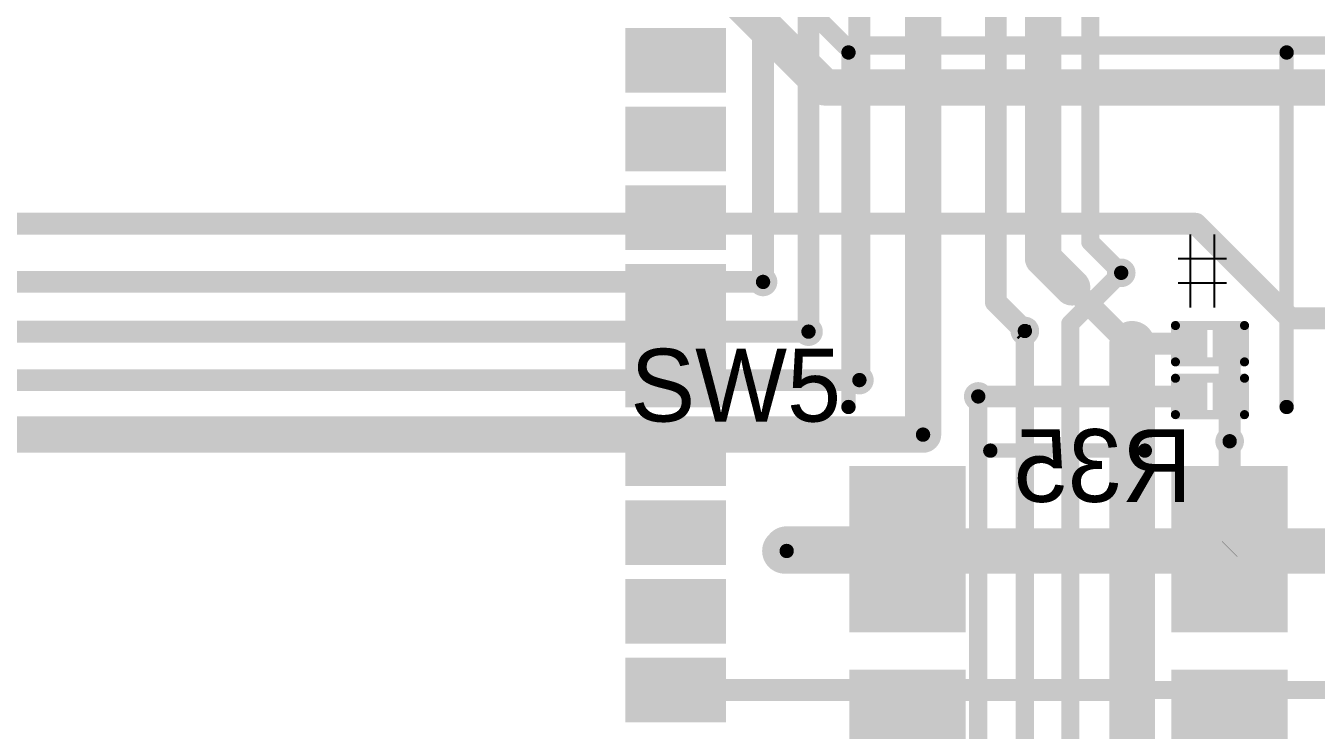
# Model space of a CAD drawing. Header units: millimetres. Extents: x 0.85 to 4.91, y 0.77 to 5.15.
# Drawn here: x 3.355 to 4.064, y 2.864 to 3.252 of the extents above; entities that cross this region are included whole.
import ezdxf

# ---------------------------------------------------------------- set-up
doc = ezdxf.new("R2010")
doc.units = ezdxf.units.MM
doc.header["$MEASUREMENT"] = 0
for name, color, linetype in [('BottomLayer', 5, 'Continuous'), ('BottomOverlay', 54, 'Continuous'), ('BottomPaste', 16, 'Continuous'), ('BottomSolder', 6, 'Continuous'), ('MultiLayer', 9, 'Continuous'), ('TopLayer', 1, 'Continuous'), ('TopOverlay', 2, 'Continuous'), ('TopPaste', 8, 'Continuous'), ('TopSolder', 216, 'Continuous'), ('ViaHoleLayer', 16, 'Continuous')]:
    doc.layers.add(name, color=color, linetype=linetype)

# ---------------------------------------------------------------- blocks, each defined once
blk = doc.blocks.new('S5P4418_B_8')
at = {"layer": 'BottomLayer'}
for points in [[(0.98032, 0.05118), (1.02756, 0.05118), (0.98032, 0.07874), (1.02756, 0.07874)], [(0.98032, 0.00787), (1.02756, 0.00787), (0.98032, 0.03543), (1.02756, 0.03543)], [(0.98032, -0.03543), (1.02756, -0.03543), (0.98032, -0.00787), (1.02756, -0.00787)], [(0.98032, -0.07874), (1.02756, -0.07874), (0.98032, -0.05118), (1.02756, -0.05118)], [(0.98032, -0.12205), (1.02756, -0.12205), (0.98032, -0.09449), (1.02756, -0.09449)], [(0.98032, -0.16535), (1.02756, -0.16535), (0.98032, -0.1378), (1.02756, -0.1378)], [(0.98032, -0.20866), (1.02756, -0.20866), (0.98032, -0.1811), (1.02756, -0.1811)], [(0.98032, -0.25197), (1.02756, -0.25197), (0.98032, -0.22441), (1.02756, -0.22441)], [(0.98032, -0.29528), (1.02756, -0.29528), (0.98032, -0.26772), (1.02756, -0.26772)]]:
    blk.add_solid(points, dxfattribs=at)
at = {"layer": 'BottomPaste'}
for points in [[(0.98032, 0.05118), (1.02756, 0.05118), (0.98032, 0.07874), (1.02756, 0.07874)], [(0.98032, 0.00787), (1.02756, 0.00787), (0.98032, 0.03543), (1.02756, 0.03543)], [(0.98032, -0.03543), (1.02756, -0.03543), (0.98032, -0.00787), (1.02756, -0.00787)], [(0.98032, -0.07874), (1.02756, -0.07874), (0.98032, -0.05118), (1.02756, -0.05118)], [(0.98032, -0.12205), (1.02756, -0.12205), (0.98032, -0.09449), (1.02756, -0.09449)], [(0.98032, -0.16535), (1.02756, -0.16535), (0.98032, -0.1378), (1.02756, -0.1378)], [(0.98032, -0.20866), (1.02756, -0.20866), (0.98032, -0.1811), (1.02756, -0.1811)], [(0.98032, -0.25197), (1.02756, -0.25197), (0.98032, -0.22441), (1.02756, -0.22441)], [(0.98032, -0.29528), (1.02756, -0.29528), (0.98032, -0.26772), (1.02756, -0.26772)]]:
    blk.add_solid(points, dxfattribs=at)
at = {"layer": 'BottomSolder'}
for points in [[(0.97632, 0.04718), (1.03156, 0.04718), (0.97632, 0.08274), (1.03156, 0.08274)], [(0.97632, 0.00387), (1.03156, 0.00387), (0.97632, 0.03943), (1.03156, 0.03943)], [(0.97632, -0.03943), (1.03156, -0.03943), (0.97632, -0.00387), (1.03156, -0.00387)], [(0.97632, -0.08274), (1.03156, -0.08274), (0.97632, -0.04718), (1.03156, -0.04718)], [(0.97632, -0.12605), (1.03156, -0.12605), (0.97632, -0.09049), (1.03156, -0.09049)], [(0.97632, -0.16935), (1.03156, -0.16935), (0.97632, -0.1338), (1.03156, -0.1338)], [(0.97632, -0.21266), (1.03156, -0.21266), (0.97632, -0.1771), (1.03156, -0.1771)], [(0.97632, -0.25597), (1.03156, -0.25597), (0.97632, -0.22041), (1.03156, -0.22041)], [(0.97632, -0.29928), (1.03156, -0.29928), (0.97632, -0.26372), (1.03156, -0.26372)]]:
    blk.add_solid(points, dxfattribs=at)
blk = doc.blocks.new('TL3301NF160QG_TR_142')
at = {"layer": 'TopLayer'}
for points in [[(-0.1374, 0.11654), (-0.22087, 0.11654), (-0.1374, 0.06063), (-0.22087, 0.06063)], [(0.22087, 0.11654), (0.1374, 0.11654), (0.22087, 0.06063), (0.1374, 0.06063)], [(-0.1374, -0.06063), (-0.22087, -0.06063), (-0.1374, -0.11654), (-0.22087, -0.11654)], [(0.22087, -0.06063), (0.1374, -0.06063), (0.22087, -0.11654), (0.1374, -0.11654)]]:
    blk.add_solid(points, dxfattribs=at)
at = {"layer": 'TopOverlay', "const_width": 0.00787}
for points in [[(-0.101, 0.121), (0.094, 0.121)], [(-0.125, 0.043), (-0.125, -0.042)], [(0.125, 0.044), (0.125, -0.041)], [(-0.101, -0.12), (0.094, -0.12)]]:
    blk.add_lwpolyline(points, dxfattribs=at)
at = {"layer": 'TopOverlay', "const_width": 0.00394}
for points in [[(-0.10297, 0.121, 1), (-0.09903, 0.121, 1)], [(0.09203, 0.121, 1), (0.09597, 0.121, 1)], [(-0.12697, 0.043, 1), (-0.12303, 0.043, 1)], [(0.12303, 0.044, 1), (0.12697, 0.044, 1)], [(-0.12697, -0.042, 1), (-0.12303, -0.042, 1)], [(0.12303, -0.041, 1), (0.12697, -0.041, 1)], [(-0.10297, -0.12, 1), (-0.09903, -0.12, 1)], [(0.09203, -0.12, 1), (0.09597, -0.12, 1)]]:
    blk.add_lwpolyline(points, format="xyb", close=True, dxfattribs=at)
at = {"layer": 'TopPaste'}
for points in [[(-0.1374, 0.11654), (-0.22087, 0.11654), (-0.1374, 0.06063), (-0.22087, 0.06063)], [(0.22087, 0.11654), (0.1374, 0.11654), (0.22087, 0.06063), (0.1374, 0.06063)], [(-0.1374, -0.06063), (-0.22087, -0.06063), (-0.1374, -0.11654), (-0.22087, -0.11654)], [(0.22087, -0.06063), (0.1374, -0.06063), (0.22087, -0.11654), (0.1374, -0.11654)]]:
    blk.add_solid(points, dxfattribs=at)
at = {"layer": 'TopSolder'}
for points in [[(-0.1334, 0.12054), (-0.22487, 0.12054), (-0.1334, 0.05663), (-0.22487, 0.05663)], [(0.22487, 0.12054), (0.1334, 0.12054), (0.22487, 0.05663), (0.1334, 0.05663)], [(-0.1334, -0.05663), (-0.22487, -0.05663), (-0.1334, -0.12054), (-0.22487, -0.12054)], [(0.22487, -0.05663), (0.1334, -0.05663), (0.22487, -0.12054), (0.1334, -0.12054)]]:
    blk.add_solid(points, dxfattribs=at)
blk = doc.blocks.new('TL3301NF160QG_TR_145')
at = {"layer": 'TopLayer'}
for points in [[(-0.1374, 0.11654), (-0.22087, 0.11654), (-0.1374, 0.06063), (-0.22087, 0.06063)], [(0.22087, 0.11654), (0.1374, 0.11654), (0.22087, 0.06063), (0.1374, 0.06063)], [(-0.1374, -0.06063), (-0.22087, -0.06063), (-0.1374, -0.11654), (-0.22087, -0.11654)], [(0.22087, -0.06063), (0.1374, -0.06063), (0.22087, -0.11654), (0.1374, -0.11654)]]:
    blk.add_solid(points, dxfattribs=at)
at = {"layer": 'TopOverlay', "const_width": 0.00787}
for points in [[(-0.101, 0.121), (0.094, 0.121)], [(-0.125, 0.043), (-0.125, -0.042)], [(0.125, 0.044), (0.125, -0.041)], [(-0.101, -0.12), (0.094, -0.12)]]:
    blk.add_lwpolyline(points, dxfattribs=at)
at = {"layer": 'TopOverlay', "const_width": 0.00394}
for points in [[(-0.10297, 0.121, 1), (-0.09903, 0.121, 1)], [(0.09203, 0.121, 1), (0.09597, 0.121, 1)], [(-0.12697, 0.043, 1), (-0.12303, 0.043, 1)], [(0.12303, 0.044, 1), (0.12697, 0.044, 1)], [(-0.12697, -0.042, 1), (-0.12303, -0.042, 1)], [(0.12303, -0.041, 1), (0.12697, -0.041, 1)], [(-0.10297, -0.12, 1), (-0.09903, -0.12, 1)], [(0.09203, -0.12, 1), (0.09597, -0.12, 1)]]:
    blk.add_lwpolyline(points, format="xyb", close=True, dxfattribs=at)
at = {"layer": 'TopPaste'}
for points in [[(-0.1374, 0.11654), (-0.22087, 0.11654), (-0.1374, 0.06063), (-0.22087, 0.06063)], [(0.22087, 0.11654), (0.1374, 0.11654), (0.22087, 0.06063), (0.1374, 0.06063)], [(-0.1374, -0.06063), (-0.22087, -0.06063), (-0.1374, -0.11654), (-0.22087, -0.11654)], [(0.22087, -0.06063), (0.1374, -0.06063), (0.22087, -0.11654), (0.1374, -0.11654)]]:
    blk.add_solid(points, dxfattribs=at)
at = {"layer": 'TopSolder'}
for points in [[(-0.1334, 0.12054), (-0.22487, 0.12054), (-0.1334, 0.05663), (-0.22487, 0.05663)], [(0.22487, 0.12054), (0.1334, 0.12054), (0.22487, 0.05663), (0.1334, 0.05663)], [(-0.1334, -0.05663), (-0.22487, -0.05663), (-0.1334, -0.12054), (-0.22487, -0.12054)], [(0.22487, -0.05663), (0.1334, -0.05663), (0.22487, -0.12054), (0.1334, -0.12054)]]:
    blk.add_solid(points, dxfattribs=at)
blk = doc.blocks.new('R___0201_B_173')
at = {"layer": 'BottomLayer'}
for points in [[(-0.01614, -0.00728), (-0.00551, -0.00728), (-0.01614, 0.00728), (-0.00551, 0.00728)], [(0.00551, -0.00728), (0.01614, -0.00728), (0.00551, 0.00728), (0.01614, 0.00728)]]:
    blk.add_solid(points, dxfattribs=at)
at = {"layer": 'BottomOverlay', "const_width": 0.005}
for points in [[(0.019, 0.01), (-0.019, 0.01)], [(-0.019, 0.01), (-0.019, -0.01)], [(0.019, 0.01), (0.019, -0.01)], [(0.019, -0.01), (-0.019, -0.01)]]:
    blk.add_lwpolyline(points, dxfattribs=at)
at = {"layer": 'BottomOverlay', "const_width": 0.0025}
for points in [[(-0.02025, 0.01, 1), (-0.01775, 0.01, 1)], [(-0.02025, 0.01, 1), (-0.01775, 0.01, 1)], [(0.01775, 0.01, 1), (0.02025, 0.01, 1)], [(0.01775, 0.01, 1), (0.02025, 0.01, 1)], [(-0.02025, -0.01, 1), (-0.01775, -0.01, 1)], [(-0.02025, -0.01, 1), (-0.01775, -0.01, 1)], [(0.01775, -0.01, 1), (0.02025, -0.01, 1)], [(0.01775, -0.01, 1), (0.02025, -0.01, 1)]]:
    blk.add_lwpolyline(points, format="xyb", close=True, dxfattribs=at)
at = {"layer": 'BottomPaste'}
for points in [[(-0.01614, -0.00728), (-0.00551, -0.00728), (-0.01614, 0.00728), (-0.00551, 0.00728)], [(0.00551, -0.00728), (0.01614, -0.00728), (0.00551, 0.00728), (0.01614, 0.00728)]]:
    blk.add_solid(points, dxfattribs=at)
at = {"layer": 'BottomSolder'}
for points in [[(-0.02014, -0.01128), (-0.00151, -0.01128), (-0.02014, 0.01128), (-0.00151, 0.01128)], [(0.00151, -0.01128), (0.02014, -0.01128), (0.00151, 0.01128), (0.02014, 0.01128)]]:
    blk.add_solid(points, dxfattribs=at)
blk = doc.blocks.new('R___0201_B_174')
at = {"layer": 'BottomLayer'}
for points in [[(-0.01614, -0.00728), (-0.00551, -0.00728), (-0.01614, 0.00728), (-0.00551, 0.00728)], [(0.00551, -0.00728), (0.01614, -0.00728), (0.00551, 0.00728), (0.01614, 0.00728)]]:
    blk.add_solid(points, dxfattribs=at)
at = {"layer": 'BottomOverlay', "const_width": 0.005}
for points in [[(0.019, 0.01), (-0.019, 0.01)], [(-0.019, 0.01), (-0.019, -0.01)], [(0.019, 0.01), (0.019, -0.01)], [(0.019, -0.01), (-0.019, -0.01)]]:
    blk.add_lwpolyline(points, dxfattribs=at)
at = {"layer": 'BottomOverlay', "const_width": 0.0025}
for points in [[(-0.02025, 0.01, 1), (-0.01775, 0.01, 1)], [(-0.02025, 0.01, 1), (-0.01775, 0.01, 1)], [(0.01775, 0.01, 1), (0.02025, 0.01, 1)], [(0.01775, 0.01, 1), (0.02025, 0.01, 1)], [(-0.02025, -0.01, 1), (-0.01775, -0.01, 1)], [(-0.02025, -0.01, 1), (-0.01775, -0.01, 1)], [(0.01775, -0.01, 1), (0.02025, -0.01, 1)], [(0.01775, -0.01, 1), (0.02025, -0.01, 1)]]:
    blk.add_lwpolyline(points, format="xyb", close=True, dxfattribs=at)
at = {"layer": 'BottomPaste'}
for points in [[(-0.01614, -0.00728), (-0.00551, -0.00728), (-0.01614, 0.00728), (-0.00551, 0.00728)], [(0.00551, -0.00728), (0.01614, -0.00728), (0.00551, 0.00728), (0.01614, 0.00728)]]:
    blk.add_solid(points, dxfattribs=at)
at = {"layer": 'BottomSolder'}
for points in [[(-0.02014, -0.01128), (-0.00151, -0.01128), (-0.02014, 0.01128), (-0.00151, 0.01128)], [(0.00151, -0.01128), (0.02014, -0.01128), (0.00151, 0.01128), (0.02014, 0.01128)]]:
    blk.add_solid(points, dxfattribs=at)

msp = doc.modelspace()

# ---------------------------------------------------------------- linework, layer by layer
at = {"layer": 'BottomLayer'}
for points, const_width in [([(3.785, 3.08365), (3.785, 4.257)], 0.012), ([(3.813, 3.057), (3.813, 4.232)], 0.012), ([(3.848, 3.027), (3.848, 4.22069)], 0.02), ([(3.76, 3.111), (3.76, 4.12351)], 0.012), ([(3.888, 3.1), (3.888, 3.878)], 0.012), ([(3.914, 3.124), (3.914, 3.721)], 0.02), ([(3.94, 3.133), (3.94, 3.4938)], 0.01), ([(3.94, 3.133), (3.957, 3.116)], 0.01), ([(3.914, 3.124), (3.93, 3.108)], 0.02), ([(3.93, 3.108), (3.961, 3.077)], 0.012), ([(3.888, 3.1), (3.904, 3.084)], 0.012), ([(3.961, 3.077), (3.963, 3.077)], 0.012), ([(3.963, 3.077), (3.995, 3.077)], 0.012), ([(4.01665, 3.048), (4.01665, 3.077)], 0.012), ([(3.878, 3.048), (3.87837, 3.048)], 0.012), ([(3.87837, 3.048), (3.995, 3.048)], 0.012), ([(4.01665, 3.02335), (4.01665, 3.048)], 0.012), ([(3.772, 2.963), (3.773, 2.963)], 0.025), ([(3.773, 2.963), (4.175, 2.963)], 0.025), ([(3.71194, 2.8865), (3.961, 2.8865)], 0.012), ([(3.961, 2.8865), (4.3365, 2.8865)], 0.01)]:
    msp.add_lwpolyline(points, dxfattribs=dict(at, const_width=const_width))
for points, const_width in [([(3.9375, 3.133, 1), (3.9425, 3.133, 1)], 0.005), ([(3.9375, 3.133, 1), (3.9425, 3.133, 1)], 0.005), ([(3.909, 3.124, 1), (3.919, 3.124, 1)], 0.01), ([(3.909, 3.124, 1), (3.919, 3.124, 1)], 0.01), ([(3.95306, 3.116, 1), (3.96094, 3.116, 1)], 0.00787), ([(3.75606, 3.111, 1), (3.76394, 3.111, 1)], 0.00787), ([(3.757, 3.111, 1), (3.763, 3.111, 1)], 0.006), ([(3.925, 3.108, 1), (3.935, 3.108, 1)], 0.01), ([(3.9545, 3.116, 1), (3.9595, 3.116, 1)], 0.005), ([(3.927, 3.108, 1), (3.933, 3.108, 1)], 0.006), ([(3.885, 3.1, 1), (3.891, 3.1, 1)], 0.006), ([(3.885, 3.1, 1), (3.891, 3.1, 1)], 0.006), ([(3.78106, 3.08365, 1), (3.78894, 3.08365, 1)], 0.00787), ([(3.782, 3.08365, 1), (3.788, 3.08365, 1)], 0.006), ([(3.90006, 3.084, 1), (3.90794, 3.084, 1)], 0.00787), ([(3.901, 3.084, 1), (3.907, 3.084, 1)], 0.006), ([(3.95709, 3.077, 1), (3.96891, 3.077, 1)], 0.01181), ([(3.958, 3.077, 1), (3.964, 3.077, 1)], 0.006), ([(3.958, 3.077, 1), (3.964, 3.077, 1)], 0.006), ([(3.96, 3.077, 1), (3.966, 3.077, 1)], 0.006), ([(3.96, 3.077, 1), (3.966, 3.077, 1)], 0.006), ([(3.992, 3.077, 1), (3.998, 3.077, 1)], 0.006), ([(4.01365, 3.077, 1), (4.01965, 3.077, 1)], 0.006), ([(3.80906, 3.057, 1), (3.81694, 3.057, 1)], 0.00787), ([(3.81, 3.057, 1), (3.816, 3.057, 1)], 0.006), ([(3.87443, 3.048, 1), (3.88231, 3.048, 1)], 0.00787), ([(3.875, 3.048, 1), (3.881, 3.048, 1)], 0.006), ([(3.87537, 3.048, 1), (3.88137, 3.048, 1)], 0.006), ([(3.87537, 3.048, 1), (3.88137, 3.048, 1)], 0.006), ([(3.992, 3.048, 1), (3.998, 3.048, 1)], 0.006), ([(4.01365, 3.048, 1), (4.01965, 3.048, 1)], 0.006), ([(4.01365, 3.048, 1), (4.01965, 3.048, 1)], 0.006), ([(3.843, 3.027, 1), (3.853, 3.027, 1)], 0.01), ([(3.84406, 3.027, 1), (3.85194, 3.027, 1)], 0.00787), ([(4.01272, 3.02335, 1), (4.02059, 3.02335, 1)], 0.00787), ([(4.01365, 3.02335, 1), (4.01965, 3.02335, 1)], 0.006), ([(3.76575, 2.963, 1), (3.77825, 2.963, 1)], 0.0125), ([(3.76675, 2.963, 1), (3.77925, 2.963, 1)], 0.0125), ([(3.76675, 2.963, 1), (3.77925, 2.963, 1)], 0.0125), ([(3.76906, 2.963, 1), (3.77694, 2.963, 1)], 0.00787), ([(3.70894, 2.8865, 1), (3.71494, 2.8865, 1)], 0.006), ([(3.958, 2.8865, 1), (3.964, 2.8865, 1)], 0.006), ([(3.9585, 2.8865, 1), (3.9635, 2.8865, 1)], 0.005)]:
    msp.add_lwpolyline(points, format="xyb", close=True, dxfattribs=dict(at, const_width=const_width))
at = {"layer": 'BottomOverlay'}
for p, q in [((3.99501, 3.13699), (3.99501, 3.097)), ((4.00834, 3.097), (4.00834, 3.13699)), ((3.99501, 3.12366), (3.98834, 3.12366)), ((4.015, 3.12366), (3.99501, 3.12366)), ((4.015, 3.11033), (3.98834, 3.11033))]:
    msp.add_line(p, q, dxfattribs=at)
at = {"layer": 'MultiLayer'}
for points, const_width in [([(3.95306, 3.116, 1), (3.96094, 3.116, 1)], 0.00787), ([(3.75606, 3.111, 1), (3.76394, 3.111, 1)], 0.00787), ([(3.78106, 3.08365, 1), (3.78894, 3.08365, 1)], 0.00787), ([(3.90006, 3.084, 1), (3.90794, 3.084, 1)], 0.00787), ([(3.95709, 3.077, 1), (3.96891, 3.077, 1)], 0.01181), ([(3.80906, 3.057, 1), (3.81694, 3.057, 1)], 0.00787), ([(3.87443, 3.048, 1), (3.88231, 3.048, 1)], 0.00787), ([(3.84406, 3.027, 1), (3.85194, 3.027, 1)], 0.00787), ([(4.01272, 3.02335, 1), (4.02059, 3.02335, 1)], 0.00787), ([(3.76906, 2.963, 1), (3.77694, 2.963, 1)], 0.00787)]:
    msp.add_lwpolyline(points, format="xyb", close=True, dxfattribs=dict(at, const_width=const_width))
at = {"layer": 'TopLayer'}
for points, const_width in [([(3.337, 3.709), (3.805, 3.241)], 0.01), ([(3.419, 3.593), (3.794, 3.218)], 0.02), ([(3.805, 3.241), (4.53304, 3.241)], 0.01), ([(3.794, 3.218), (4.317, 3.218)], 0.02), ([(3.32583, 3.143), (3.998, 3.143)], 0.012), ([(3.998, 3.143), (4.05, 3.091)], 0.012), ([(3.27, 3.111), (3.76, 3.111)], 0.012), ([(3.929, 3.088), (3.957, 3.116)], 0.01), ([(4.05, 3.091), (4.39879, 3.091)], 0.012), ([(3.28265, 3.08365), (3.785, 3.08365)], 0.012), ([(3.903, 3.084), (3.904, 3.083)], 0.01), ([(3.904, 2.554), (3.904, 3.083)], 0.01), ([(3.929, 2.555), (3.929, 3.088)], 0.01), ([(3.963, 2.723), (3.963, 3.077)], 0.025), ([(3.30229, 3.057), (3.813, 3.057)], 0.012), ([(3.87837, 2.55537), (3.87837, 3.048)], 0.01), ([(3.335, 3.027), (3.848, 3.027)], 0.02), ([(4.01665, 2.96414), (4.01665, 3.02335)], 0.012), ([(3.773, 2.96407), (3.83942, 2.96407)], 0.025), ([(4.01658, 2.96407), (4.01665, 2.96414)], 0.012), ([(4.01665, 2.96407), (4.01665, 2.96414)], 0.012)]:
    msp.add_lwpolyline(points, dxfattribs=dict(at, const_width=const_width))
for points, const_width in [([(3.8025, 3.241, 1), (3.8075, 3.241, 1)], 0.005), ([(3.8025, 3.241, 1), (3.8075, 3.241, 1)], 0.005), ([(3.789, 3.218, 1), (3.799, 3.218, 1)], 0.01), ([(3.789, 3.218, 1), (3.799, 3.218, 1)], 0.01), ([(3.995, 3.143, 1), (4.001, 3.143, 1)], 0.006), ([(3.995, 3.143, 1), (4.001, 3.143, 1)], 0.006), ([(3.95306, 3.116, 1), (3.96094, 3.116, 1)], 0.00787), ([(3.75606, 3.111, 1), (3.76394, 3.111, 1)], 0.00787), ([(3.757, 3.111, 1), (3.763, 3.111, 1)], 0.006), ([(3.9545, 3.116, 1), (3.9595, 3.116, 1)], 0.005), ([(4.047, 3.091, 1), (4.053, 3.091, 1)], 0.006), ([(4.047, 3.091, 1), (4.053, 3.091, 1)], 0.006), ([(3.78106, 3.08365, 1), (3.78894, 3.08365, 1)], 0.00787), ([(3.782, 3.08365, 1), (3.788, 3.08365, 1)], 0.006), ([(3.90006, 3.084, 1), (3.90794, 3.084, 1)], 0.00787), ([(3.9005, 3.084, 1), (3.9055, 3.084, 1)], 0.005), ([(3.9015, 3.083, 1), (3.9065, 3.083, 1)], 0.005), ([(3.9015, 3.083, 1), (3.9065, 3.083, 1)], 0.005), ([(3.9265, 3.088, 1), (3.9315, 3.088, 1)], 0.005), ([(3.9265, 3.088, 1), (3.9315, 3.088, 1)], 0.005), ([(3.95675, 3.077, 1), (3.96925, 3.077, 1)], 0.0125), ([(3.95709, 3.077, 1), (3.96891, 3.077, 1)], 0.01181), ([(3.80906, 3.057, 1), (3.81694, 3.057, 1)], 0.00787), ([(3.81, 3.057, 1), (3.816, 3.057, 1)], 0.006), ([(3.87443, 3.048, 1), (3.88231, 3.048, 1)], 0.00787), ([(3.87587, 3.048, 1), (3.88087, 3.048, 1)], 0.005), ([(3.843, 3.027, 1), (3.853, 3.027, 1)], 0.01), ([(3.84406, 3.027, 1), (3.85194, 3.027, 1)], 0.00787), ([(4.01272, 3.02335, 1), (4.02059, 3.02335, 1)], 0.00787), ([(4.01365, 3.02335, 1), (4.01965, 3.02335, 1)], 0.006), ([(3.76675, 2.96407, 1), (3.77925, 2.96407, 1)], 0.0125), ([(3.83317, 2.96407, 1), (3.84567, 2.96407, 1)], 0.0125), ([(3.76906, 2.963, 1), (3.77694, 2.963, 1)], 0.00787), ([(4.01358, 2.96407, 1), (4.01958, 2.96407, 1)], 0.006), ([(4.01365, 2.96414, 1), (4.01965, 2.96414, 1)], 0.006), ([(4.01365, 2.96414, 1), (4.01965, 2.96414, 1)], 0.006), ([(4.01365, 2.96414, 1), (4.01965, 2.96414, 1)], 0.006), ([(4.01365, 2.96407, 1), (4.01965, 2.96407, 1)], 0.006)]:
    msp.add_lwpolyline(points, format="xyb", close=True, dxfattribs=dict(at, const_width=const_width))
at = {"layer": 'ViaHoleLayer'}
for points, const_width in [([(3.95503, 3.116, 1), (3.95897, 3.116, 1)], 0.00394), ([(3.75803, 3.111, 1), (3.76197, 3.111, 1)], 0.00394), ([(3.78303, 3.08365, 1), (3.78697, 3.08365, 1)], 0.00394), ([(3.90203, 3.084, 1), (3.90597, 3.084, 1)], 0.00394), ([(3.96005, 3.077, 1), (3.96595, 3.077, 1)], 0.00591), ([(3.81103, 3.057, 1), (3.81497, 3.057, 1)], 0.00394), ([(3.8764, 3.048, 1), (3.88034, 3.048, 1)], 0.00394), ([(3.84603, 3.027, 1), (3.84997, 3.027, 1)], 0.00394), ([(4.01469, 3.02335, 1), (4.01862, 3.02335, 1)], 0.00394), ([(3.77103, 2.963, 1), (3.77497, 2.963, 1)], 0.00394)]:
    msp.add_lwpolyline(points, format="xyb", close=True, dxfattribs=dict(at, const_width=const_width))

# ---------------------------------------------------------------- block references
for name, p, rotation in [('S5P4418_B_8', (2.708, 3.168), 360), ('TL3301NF160QG_TR_142', (3.928, 3.1432), 90), ('R___0201_B_174', (4.00583, 3.077), 180), ('R___0201_B_173', (4.00583, 3.048), 180), ('TL3301NF160QG_TR_145', (3.928, 2.6728), 90)]:
    msp.add_blockref(name, p, dxfattribs=dict(rotation=rotation))

# ---------------------------------------------------------------- texts
at = {"layer": 'BottomOverlay', "text_generation_flag": 2}
msp.add_text('R35', height=0.04, dxfattribs=at).set_placement((3.996, 2.99))
at = {"layer": 'TopOverlay'}
msp.add_text('SW5', height=0.04, dxfattribs=at).set_placement((3.687, 3.0342))

doc.saveas('drawing.dxf')
